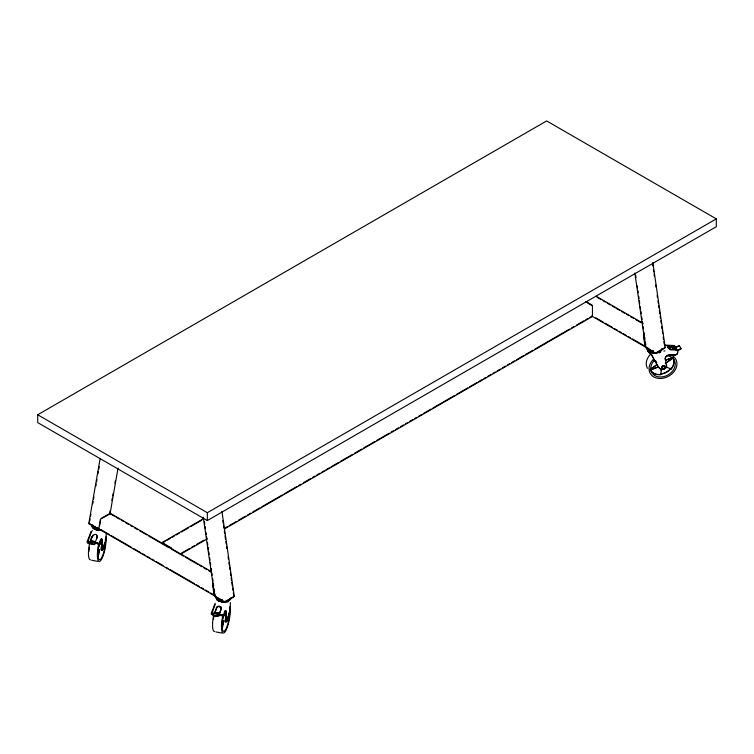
<?xml version="1.0" encoding="UTF-8"?>
<svg xmlns="http://www.w3.org/2000/svg" width="754" height="754" viewBox="0 0 754 754"><rect width="100%" height="100%" fill="white"/><g stroke="black" fill="none" stroke-linecap="round" stroke-linejoin="round"><path stroke-width="1.13" d="M104.429 548.243L104.608 546.141L104.193 548.441L104.542 547.894M106.333 533.144L105.711 540.288L104.043 546.15M228.632 618.808L228.641 618.93M104.099 547.734C105.164 544.313 104.109 551.174 104.071 547.734M100.574 539.987L100.452 543.483A3.355 0.82 -79.8 0 1 100.631 544.03M224.673 611.635L224.551 615.123A3.355 0.82 -79.8 0 1 224.73 615.679M100.254 541.212L100.141 543.483A3.355 0.82 -79.8 0 1 100.291 544.011M224.24 615.132L224.409 611.72M102.553 547.517L102.553 548.582L102.912 548.205M227.208 618.582C225.597 617.092 227.708 623.765 228.679 619.373M161.884 543.474L165.126 541.363M229.753 609.421L229.951 606.989M88.67 543.625L94.212 544.671L96.295 542.795L94.118 544.105L88.727 543.05L90.207 542.051M216.596 608.45L217.51 606.612M220.941 609.232C223.146 605.377 214.862 604.915 216.455 609.223M102.158 547.281L102.054 548.054L102.148 546.443M102.553 547.527L102.685 546.443M228.82 619.222C229.631 615.377 225.267 618.883 226.982 619.543M228.622 618.921L228.292 620.09L228.641 619.543M104.391 548.526C104.382 549.487 102.355 549.449 102.921 548.516M102.789 549.035C101.432 544.831 105.362 544.605 103.892 549.232M226.888 620.683L227.425 619.694M228.528 617.347L227.991 620.881M105.306 540.175L105.541 538.573M92.44 537.187L93.091 535.038M96.795 537.979L97.012 535.613M226.068 618.714L226.012 619.354M220.856 608.714L220.809 610.005M227.303 618.695L227.077 619.656M103.326 545.5L103.59 546.273M227.425 617.149L227.689 617.922L228.801 618.12L228.208 620.514L228.801 618.12M88.802 523.455L100.131 458.63M89.688 521.165L90.094 518.856M90.499 516.537L90.904 514.219M92.723 503.804L93.128 501.485M93.534 499.176L93.939 496.858M95.758 486.443L96.163 484.125M96.569 481.806L96.974 479.497M97.982 473.701L98.388 471.391M98.793 469.073L99.198 466.764M99.528 526.179L100.697 519.506M109.66 513.229L110.065 510.91M111.884 500.496L112.289 498.177M112.695 495.859L113.1 493.55M114.919 483.126L115.324 480.816M109.943 514.407L118.029 468.102M228.764 619.477L228.641 618.214L228.302 619.901M216.879 599.901C218.773 602.21 226.7 601.786 227.576 601.843M102.553 546.904L102.553 547.969M226.323 618.572L226.238 619.543M228.613 618.45L228.226 619.835M97.897 556.716A12.837 3.12 -79.8 0 0 98.51 555.434L99.632 550.109M221.996 628.365A12.837 3.12 -79.8 0 0 222.609 627.083L223.957 620.693M229.244 612.606L228.104 616.838M650.485 370.129L658.336 366.944L650.278 369.714A12.837 10 -28.4 0 0 660.523 374.691L661.776 369.017L664.217 368.715A2.403 1.866 -28.4 0 0 666.63 366.01L665.188 359.008A3.6 2.809 -28.4 0 1 665.207 357.99M97.897 555.962L98.661 552.55M221.996 627.611L223.278 621.918M104.608 547.79L104.429 545.698M96.71 538.365C98.689 530.194 89.783 536.132 90.763 540.882L95.466 541.73L97.191 537.272M221.026 608.629L221.29 607.375L218.735 606.829M216.351 609.034L214.862 612.531L219.565 613.379L220.696 609.816M227.124 619.1C226.492 622.323 226.257 616.781 227.331 617.828M92.299 530.458L91.922 531.231M213.966 613.643C209.725 616.046 219.631 616.678 220.215 614.482C221.431 616.895 209.678 617.272 213.797 614.265M104.815 542.512L103.675 545.924M670.136 349.771L675.782 349.686L671.418 349.592M675.669 350.044L674.312 346.972L668.779 346.699M661.955 367.848L662.521 365.878L664.236 365.567L665.396 367.226L664.538 368.659L662.813 368.97L661.663 367.302L662.521 365.878M91.451 531.74L87.662 542.305A2.403 0.584 -79.8 0 0 88.501 542.305M215.126 604.491L211.761 613.954A2.403 0.584 -79.8 0 0 212.6 613.954M102.676 546.829L103.053 545.858L103.241 546.358M660.787 370.629L661.39 368.678M659.345 352.523L659.816 352.288M87.238 541.457L91.055 531.598M90.763 540.882L92.459 536.141L92.111 537.413M211.337 613.106L215.154 603.247M214.862 612.531L216.596 608.073M219.565 613.379L221.29 608.912M99.217 543.116L100.536 539.977M213.005 583.69L214.447 594.972L215.05 595.321M97.671 551.692L98.567 549.77A3.355 0.82 -79.8 0 0 98.953 549.836M228.142 617.799L230.159 609.552L230.356 602.512M102.883 546.339L103.892 546.688M97.841 551.871L98.868 549.77A3.355 0.82 -79.8 0 0 99.669 549.421M221.422 624.576L222.967 621.409A3.355 0.82 -79.8 0 0 223.768 621.07M227.416 619.797L226.662 621.334A2.403 0.584 -79.8 0 1 225.908 620.467L226.313 612.71A3.6 0.877 -79.8 0 0 225.05 611.701L223.297 615.877A2.403 0.584 -79.8 0 1 222.458 615.886L222.411 615.33A0.961 0.631 22.8 0 0 221.44 614.491M662.219 367.528L662.625 366.859M665.198 367.669L664.858 368.225A1.555 1.216 -28.4 0 1 663.972 368.829L663.303 368.942M674.425 345.737L677.761 351.166L677.676 353.07A2.403 1.866 -28.4 0 1 674.99 355.096L669.364 355.172A3.6 2.809 -28.4 0 0 665.32 359.253M660.702 350.893L659.364 352.881L659.986 352.486M89.349 523.342L98.454 528.903M87.634 541.608L97.492 543.172L97.945 544.162A2.403 0.584 -79.8 0 0 98.783 544.152M211.733 613.256L221.591 614.821L222.044 615.811A2.403 0.584 -79.8 0 0 222.882 615.801M669.901 347.123L674.208 347.33M673.03 348.782L672.907 347.471L670.787 346.482M227.972 601.899C229.112 601.541 226.813 601.466 228.104 601.475M659.807 351.75L659.797 352.127M646.291 347.217L654.038 352.184M651.098 369.036L657.073 364.606L650.033 369.253M677.403 350.949L681.135 348.857L679.326 345.539L675.631 347.094A1.319 1.027 -28.4 0 0 675.282 347.311L673.369 348.329M665.282 363.447L672.964 357.745L672.719 357.283L665.848 360.082M644.218 334.559L643.803 335.502L645.537 346.538M667.017 362.24L673.181 358.159M37.7 414.766L546.65 120.932L716.3 218.877L716.3 226.709L207.35 520.552L37.7 422.608L37.7 414.766L207.35 512.711L716.3 218.877M102.242 518.139L110.197 513.86M161.742 542.757L203.618 518.582M167.096 540.222L170.215 538.422M172.195 537.282L174.287 536.066M176.266 534.925L179.386 533.125M181.356 531.985L188.557 527.838M190.526 526.697L201.799 520.185M180.366 553.804L189.603 548.478M191.573 547.338L194.692 545.538M196.671 544.397L203.863 540.241M224.174 528.516L227.293 526.716M229.273 525.576L232.392 523.776M233.344 523.219L236.464 521.419M238.434 520.279L245.634 516.122M247.604 514.982L250.724 513.182M252.703 512.041L259.894 507.894M261.864 506.754L282.307 494.954M284.277 493.813L296.567 486.716M298.546 485.576L300.639 484.37M303.636 482.635L310.827 478.488M312.806 477.348L314.908 476.132M316.878 474.992L319.998 473.192M321.977 472.051L324.069 470.835M326.048 469.695L329.168 467.895M331.138 466.754L338.339 462.607M340.308 461.467L352.599 454.37M354.568 453.229L361.769 449.073M363.739 447.933L375.011 441.429M376.981 440.289L389.271 433.192M391.251 432.051L393.343 430.845M395.322 429.705L398.442 427.904M400.412 426.764L403.531 424.964M405.511 423.823L407.612 422.608M409.582 421.467L412.702 419.667M414.681 418.527L416.774 417.32M418.753 416.18L421.872 414.38M423.842 413.239L431.043 409.083M433.013 407.942L454.474 395.558M456.443 394.417L467.716 387.905M469.685 386.764L476.886 382.617M478.856 381.477L481.976 379.677M483.945 378.536L486.047 377.32M488.026 376.18L491.146 374.38M493.116 373.239L495.218 372.024M497.197 370.893L500.317 369.083M502.287 367.943L505.406 366.142M507.376 365.002L509.478 363.796M511.457 362.655L514.577 360.855M516.547 359.715L523.747 355.558M525.717 354.418L532.908 350.271M534.888 349.13L569.581 329.093M571.56 327.952L573.662 326.736M576.65 325.012L583.85 320.855M585.82 319.715L587.922 318.508M589.901 317.368L591.937 316.19M180.592 554.228L207.18 538.874M224.39 528.94L592.258 316.557M226.059 600.985L233.599 596.631L233.589 596.037M656.97 352.203L664.51 347.848M225.455 601.73L233.938 596.829A1.206 0.697 0 0 0 234.06 595.933M655.933 352.787L655 352.74M225.116 601.522L224.089 601.522M662.813 366.425L664.538 366.114L665.396 367.226M676.621 347.151L679.637 346.077M665.876 360.139L671.927 358.056M663.303 366.397L664.114 366.256M663.793 351.025L664.981 350.902M93.421 528.271L96.889 530.109L101.592 530.213L96.889 530.109L93.317 528.158M162.063 543.125L170.875 548.073L171.384 548.959M98.51 528.271L97.464 528.13M653.36 351.119L650.146 350.384L648.214 348.904M645.697 346.604L632.37 338.932M653.595 351.119L652.568 350.987M226.794 601.588L222.138 601.956L218.424 600.589M664.67 345.068L674.651 345.549M664.642 345.473L669.09 345.69M221.469 599.798L222.157 599.845M668.741 346.595C665.829 346.246 669.599 349.715 670.636 349.611M97.803 561.381L91.771 560.288M221.902 633.03L215.87 631.937M97.059 528.017L94.533 526.961M90.734 540.599L95.466 541.73M96.295 542.795L97.784 543.069L88.067 541.174A0.961 0.631 22.7 0 0 87.2 541.674L87.247 542.23A2.403 0.584 -79.8 0 0 88.086 542.23M102.525 548.262L103.628 548.46M97.718 555.293L98.51 555.434M214.833 612.248L219.527 613.096M220.394 614.444L221.883 614.717L212.166 612.823A0.961 0.631 22.7 0 0 211.299 613.322L211.346 613.879A2.403 0.584 -79.8 0 0 212.062 614.142M226.888 618.139L227.991 618.337M226.624 619.911L227.727 620.108M221.817 626.942L222.609 627.083M221.563 599.779L222.27 599.995M93.27 526.122L97.134 528.177M217.369 597.771L220.573 599.553L218.632 598.61M665.876 366.859L671.183 369.074A12.837 10 -28.4 0 0 672.964 357.745M217.52 599.92L218.16 600.504M649.411 349.809L651.899 350.912M653.831 360.751L656.8 362.354M596.226 296.265L643.039 323.296M597.083 297.321L601.164 299.668M603.134 300.808L605.236 302.024M607.215 303.165L610.335 304.965M612.305 306.105L615.424 307.905M616.376 308.452L619.505 310.262M621.475 311.393L624.595 313.202M626.565 314.333L628.676 315.549M630.636 316.689L633.765 318.49M635.735 319.63L640.9 322.608M585.952 301.515L591.607 304.776A1.197 0.688 60 0 1 592.456 306.247L592.456 316.039A1.197 0.688 60 0 1 591.607 316.529M585.952 301.902L592.05 305.719M595.924 317.896L603.077 322.024M605.038 323.155L612.191 327.283M614.152 328.414L617.253 330.205M619.213 331.336L621.305 332.542M623.266 333.673L626.367 335.473M628.327 336.595L630.419 337.811M591.72 316.02L645.443 347.029M110.348 513.323L211.233 571.56M111.102 514.303L114.212 516.104M116.201 517.244L119.311 519.044M121.29 520.185L123.383 521.391M125.362 522.541L128.482 524.341M130.461 525.481L132.553 526.688M134.532 527.838L137.643 529.628M139.631 530.778L146.813 534.925M148.792 536.066L169.235 547.866M172.223 549.591L183.495 556.103M185.465 557.244L197.765 564.341M199.725 565.472L201.836 566.688M203.806 567.828L206.926 569.628M208.896 570.769L211.007 571.984M102.242 530.43L109.377 534.558M111.347 535.698L131.658 547.423M133.628 548.554L140.772 552.682M142.742 553.813L144.825 555.019M146.785 556.15L149.886 557.941M151.846 559.072L153.939 560.279M155.899 561.419L163.053 565.547M166.087 567.3L168.114 568.469M170.074 569.6L194.447 583.671M196.398 584.793L199.508 586.593M201.459 587.724L203.561 588.931M205.512 590.062L208.622 591.852M210.573 592.983L214.702 595.358M98.897 529.054L214.532 595.82M215.465 596.546L223.127 600.966M654.152 359.997L656.027 361.194M93.044 525.632L92.78 525.038M647.997 348.414L647.761 347.811M671.277 349.498L671.098 349.149A1.319 1.027 -28.3 0 0 670.268 348.612C668.779 349.243 666.432 345.247 668.911 346.095A1.319 1.027 -28.4 0 1 669.74 346.642L670.004 346.981M662.219 368.206L662.625 368.734M648.374 348.753L648.817 349.309M664.792 366.463L665.198 366.991A1.555 1.216 -28.4 0 1 665.113 367.801M661.663 367.302L662.813 368.97M658.864 367.763L660.155 368.838A3.6 2.809 -28.4 0 0 661.795 369.008M658.082 366.378L660.023 368.602A3.6 2.809 -28.4 0 0 661.663 368.772L664.086 368.47A2.403 1.866 -28.4 0 0 665.933 367.509A3.355 2.62 -28.4 0 1 660.419 368.489M656.263 363.174L657.347 365.106M657.205 364.842L658.214 366.632M654.453 359.988L656.414 363.456M652.493 356.51L653.464 358.225M655.273 361.43L651.437 354.644L648.94 352.438A6.777 3.638 9.3 0 1 647.667 350.082M652.304 356.152L648.223 350.893M675.207 346.944L677.158 350.553M674.312 346.972L675.782 349.686M671.352 367.735L671.597 368.197A12.837 10 -28.4 0 0 673.379 364.832M671.183 369.074L670.937 368.612A12.837 10 -28.4 0 1 660.278 374.229L660.523 374.691M664.236 365.567L664.538 366.114M664.236 368.112L664.538 368.659M677.648 351.449L677.544 352.825A2.403 1.866 -28.4 0 1 676.036 354.578M680.956 348.423L677.422 350.393A1.319 1.027 -28.4 0 0 677.064 350.61M652.841 262.533L665.198 347.49M652.53 263.721L652.87 266.049M653.379 269.536L653.709 271.864M654.048 274.192L654.387 276.52M655.575 284.663L655.914 286.991M657.102 295.144L657.441 297.472M657.94 300.959L658.28 303.287M658.619 305.615L658.958 307.943M659.298 310.271L659.807 313.758M660.146 316.086L660.485 318.414M660.824 320.742L661.164 323.07M661.663 326.567L662.003 328.895M662.342 331.223L662.681 333.551M663.19 337.038L663.529 339.366M663.869 341.694L664.208 344.022M635.669 275.342L636.008 277.67M637.196 285.813L637.535 288.141M637.865 290.469L638.204 292.797M638.713 296.294L639.053 298.612M639.392 300.94L639.731 303.268M640.24 306.765L640.58 309.093M640.919 311.421L641.258 313.749M641.758 317.236L642.097 319.564M642.436 321.892L642.776 324.22M643.115 326.548L643.454 328.876M643.963 332.373L644.302 334.691M644.642 337.019L644.981 339.347M645.49 342.844L645.82 345.172M634.849 273.033L645.678 347.519M221.93 511.316L234.287 596.273M222.798 520.646L223.137 522.974M223.476 525.302L223.815 527.63M224.324 531.127L224.664 533.455M225.003 535.774L225.512 539.27M225.851 541.598L226.191 543.926M226.53 546.254L226.86 548.582M228.047 556.725L228.387 559.053M228.896 562.55L229.235 564.878M229.574 567.206L229.913 569.534M230.422 573.021L230.752 575.349M231.092 577.677L231.431 580.005M231.77 582.333L232.279 585.82M232.618 588.148L232.958 590.476M233.297 592.804L233.636 595.132M204.419 521.796L204.758 524.124M205.097 526.452L205.437 528.78M205.946 532.267L206.285 534.595M206.624 536.923L206.954 539.251M207.463 542.748L207.802 545.076M208.142 547.404L208.481 549.732M208.82 552.06L209.16 554.388M209.669 557.875L210.008 560.203M210.347 562.531L210.686 564.859M211.186 568.346L211.525 570.674M211.865 573.002L212.204 575.33M212.713 578.827L213.052 581.155M213.391 583.483L213.731 585.811M214.24 589.298L214.579 591.626M214.909 593.954L215.248 596.282M203.26 517.159L214.767 596.301M207.35 512.711L207.35 520.552M662.163 349.045A7.681 4.43 0 0 1 653.388 353.117A7.681 4.43 0 0 1 647.017 347.754M661.786 348.744A7.276 4.204 0 0 1 661.692 349.385M661.437 350.016A7.276 4.204 0 0 1 661.013 350.61M660.447 351.157A7.276 4.204 0 0 1 653.643 352.9A7.276 4.204 0 0 1 647.743 350.29M647.243 349.036A7.276 4.204 0 0 1 647.252 348.395M663.454 368.913A1.555 1.216 -28.4 0 1 662.577 368.64M662.314 368.301A1.555 1.216 -28.4 0 1 662.323 367.434M662.577 367A1.555 1.216 -28.4 0 1 663.463 366.406M663.982 366.312A1.555 1.216 -28.4 0 1 664.858 366.595M674.528 348.518A1.319 1.027 -28.4 0 1 674.123 348.763M659.769 351.1A6.475 3.742 0 0 1 658.054 352.052M655.857 352.58A6.475 3.742 0 0 1 652.323 352.448M651.239 352.156A6.475 3.742 0 0 1 650.268 351.75M662.446 367.924A1.395 1.084 -28.4 0 1 662.229 366.491A1.395 1.084 -28.4 0 1 663.897 365.784A1.395 1.084 -28.4 0 1 664.623 367M660.306 350.846A6.409 3.695 0 0 1 659.712 351.43M656.97 352.693A6.409 3.695 0 0 1 653.492 352.929M652.342 352.759A6.409 3.695 0 0 1 651.277 352.476M673.916 347.34A2.403 1.866 -28.4 0 1 673.68 347.66M675.65 354.729A2.403 1.866 -28.4 0 1 674.858 354.861L669.241 354.936A3.6 2.809 -28.4 0 0 665.377 357.462M666.498 365.775A2.403 1.866 -28.4 0 1 666.178 367.179M674.227 347.236A2.403 1.866 -28.4 0 1 672.832 348.64M663.822 366.161A0.961 0.745 -28.4 0 1 664.255 366.821M662.455 366.859A0.961 0.745 -28.4 0 1 663.171 366.18M666.131 365.021A3.355 2.62 -28.4 0 1 666.131 367M671.032 355.068A14.637 11.404 -28.4 0 1 673.888 371.807A14.637 11.404 -28.4 0 1 653.567 376.802A14.637 11.404 -28.4 0 1 653.313 359.422M647.46 368.32A14.637 11.404 -28.4 0 1 650.523 354.267M673.708 359.715A12.837 10 -28.4 0 1 673.812 363.089M659.561 374.54A12.837 10 -28.4 0 1 651.447 371.458M670.08 369.234A12.837 10 -28.4 0 1 661.258 373.89M666.875 355.643A12.837 10 -28.4 0 1 673.925 369.064A12.837 10 -28.4 0 1 655.905 376.114A12.837 10 -28.4 0 1 654.161 360.619M231.271 597.526A7.681 4.43 0 0 1 222.995 601.937A7.681 4.43 0 0 1 216.002 596.838M230.743 598.299A7.276 4.204 0 0 1 223.061 601.711A7.276 4.204 0 0 1 216.323 597.696M225.21 601.334A6.475 3.742 0 0 1 221.667 601.277M229.857 598.836A6.409 3.695 0 0 1 229.508 599.487M226.304 601.419A6.409 3.695 0 0 1 220.592 601.334M219.602 600.957A6.409 3.695 0 0 1 218.754 600.486M226.247 621.258A2.403 0.584 -79.8 0 1 225.493 620.391L225.898 612.634A3.6 0.877 -79.8 0 0 225.012 610.91M224.635 611.626A3.6 0.877 -79.8 0 1 224.824 611.221M214.683 631.456A14.637 3.563 -79.8 0 1 213.439 616.235M229.951 607.045A14.637 3.563 -79.8 0 1 227.878 625.49A14.637 3.563 -79.8 0 1 222.307 632.21A14.637 3.563 -79.8 0 1 222.816 615.66M229.64 610.391A12.837 3.12 -79.8 0 1 224.343 631.089A12.837 3.12 -79.8 0 1 223.542 614.548M225.757 612.003A12.837 3.12 -79.8 0 1 225.644 613.841M222.845 619.1A3.355 0.82 -79.8 0 1 223.674 615.773M226.747 620.391A3.355 0.82 -79.8 0 1 225.408 621.635A3.355 0.82 -79.8 0 1 225.851 617.13M213.457 618.968A12.837 3.12 -79.8 0 1 213.759 616.932M225.427 611.098A12.837 3.12 -79.8 0 1 225.361 612.917M224.324 615.358A3.355 0.82 -79.8 0 1 224.39 615.66M223.533 620.778A3.355 0.82 -79.8 0 1 222.779 621.532M222.816 617.215A3.355 0.82 -79.8 0 1 223.259 615.858M101.177 530.194A7.681 4.43 0 0 1 91.903 525.189M101.715 529.864A7.276 4.204 0 0 1 93.722 528.431M93.11 527.885A7.276 4.204 0 0 1 92.657 527.3M92.356 526.678A7.276 4.204 0 0 1 92.261 525.397M101.111 529.685A6.475 3.742 0 0 1 97.568 529.628M96.465 529.365A6.475 3.742 0 0 1 95.456 528.988M94.599 528.507A6.475 3.742 0 0 1 93.901 527.951M101.093 529.996A6.409 3.695 0 0 1 93.967 528.281M97.341 542.842A0.961 0.631 22.8 0 1 98.312 543.681L98.359 544.237A2.403 0.584 -79.8 0 0 99.198 544.228L100.951 540.053A3.6 0.877 -79.8 0 1 102.214 541.061L101.809 548.818A2.403 0.584 -79.8 0 0 102.563 549.685M102.148 549.609A2.403 0.584 -79.8 0 1 101.394 548.742L101.799 540.986A3.6 0.877 -79.8 0 0 100.725 539.572M90.584 559.817A14.637 3.563 -79.8 0 1 89.34 544.586M106.022 536.839A14.637 3.563 -79.8 0 1 100.423 560.853A14.637 3.563 -79.8 0 1 98.717 544.011M105.541 538.742A12.837 3.12 -79.8 0 1 100.244 559.44A12.837 3.12 -79.8 0 1 99.443 542.899M101.667 538.658A12.837 3.12 -79.8 0 1 101.347 544.152M98.887 552.003A12.837 3.12 -79.8 0 1 98.312 553.747M98.746 547.451A3.355 0.82 -79.8 0 1 99.575 544.124M102.648 548.742A3.355 0.82 -79.8 0 1 101.243 549.647A3.355 0.82 -79.8 0 1 102.11 544.548M89.01 551.174A12.837 3.12 -79.8 0 1 89.358 547.319M98.416 547.168A3.355 0.82 -79.8 0 1 99 544.614M89.142 523.022A1.206 0.697 0 0 0 89.16 524.011L97.784 528.997A1.206 0.697 0 0 0 99.5 529.006A1.206 0.566 -51.7 0 1 98.802 528.601L100.357 519.704A1.206 0.566 -51.7 0 1 101.366 518.318L109.839 513.427A1.206 0.566 -51.7 0 1 110.536 513.832M212.967 583.153A1.206 0.811 -69.9 0 0 212.562 584.473L214.108 595.17A1.206 0.811 -69.9 0 0 215.116 595.754A1.206 0.697 0 0 0 215.126 596.734L223.75 601.72A1.206 0.697 0 0 0 225.465 601.73M161.544 543.276A1.197 0.688 60 0 1 162.393 542.786L170.875 547.687A1.197 0.688 60 0 1 171.724 549.157M644.152 334.126A1.206 0.811 -69.9 0 0 643.473 335.69L645.019 346.388A1.206 0.811 -69.9 0 0 645.876 347.038M664.839 347.057A1.206 0.697 0 0 1 664.858 348.046L656.366 352.938A1.206 0.697 0 0 1 654.661 352.929L646.037 347.952A1.206 0.697 0 0 1 645.782 347.16"/></g></svg>
